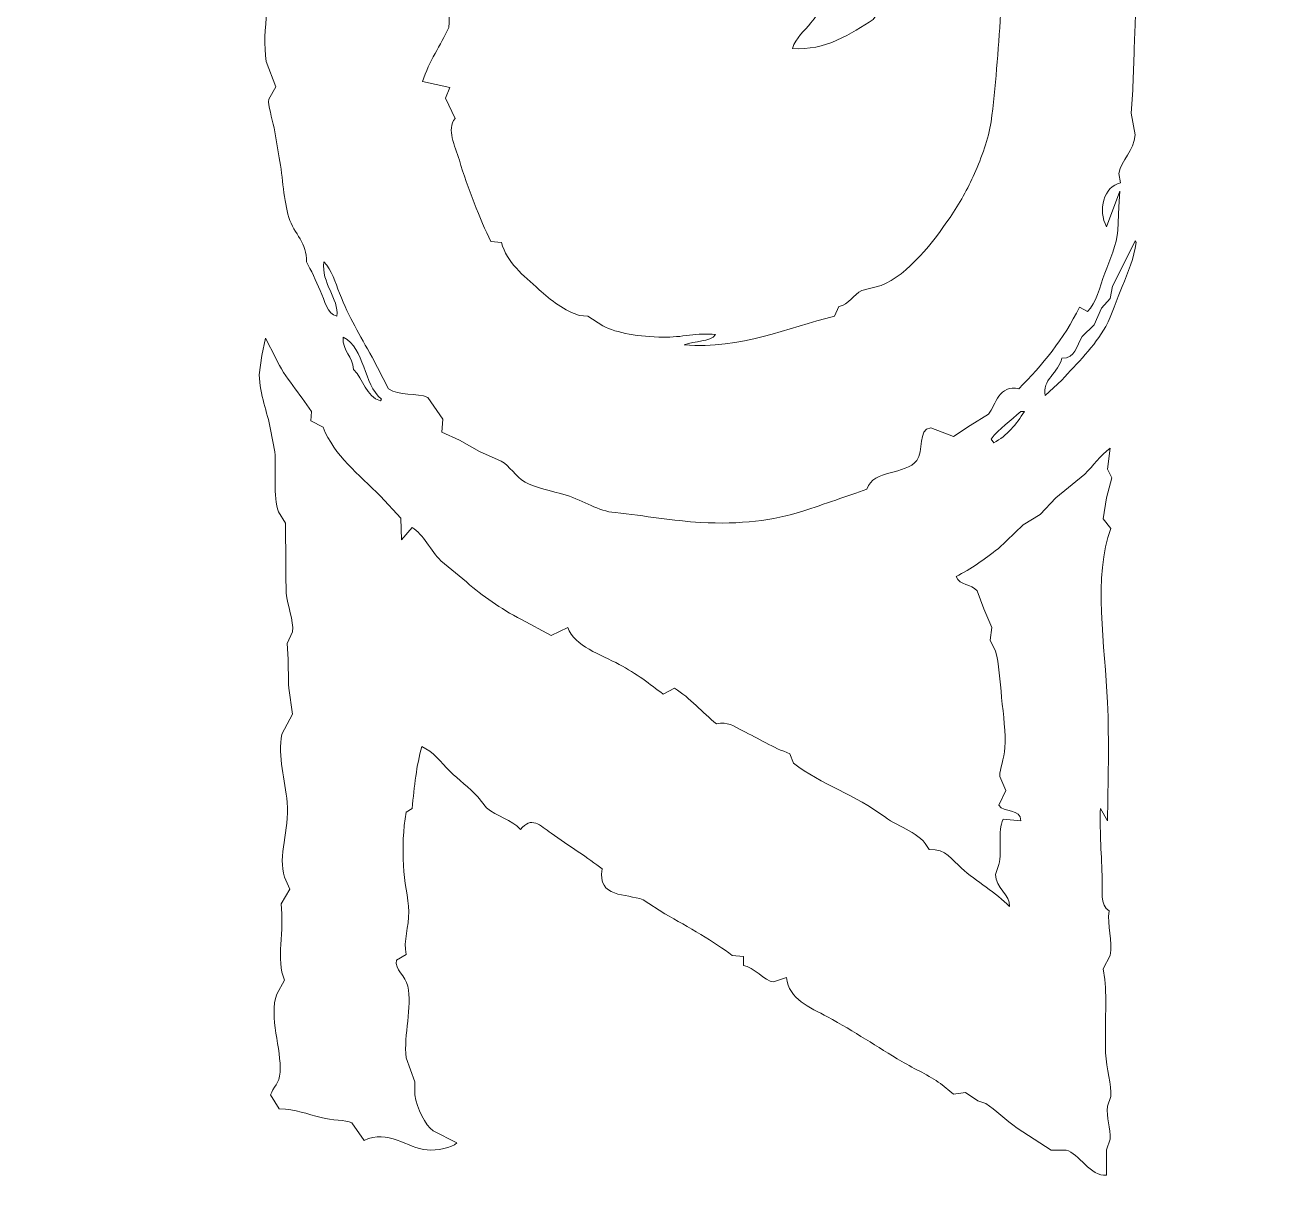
# Model space of a CAD drawing. Header units: millimetres. Extents: x -417 to 423, y -129 to 130.
# Drawn here: x 317.1 to 330.06, y 2.3 to 14.34 of the extents above; entities that cross this region are included whole.
import ezdxf

# ---------------------------------------------------------------- set-up
doc = ezdxf.new("R2010")
doc.units = ezdxf.units.MM
doc.header["$MEASUREMENT"] = 0
doc.layers.add('Camada 1', color=7, linetype='Continuous')

msp = doc.modelspace()

# ---------------------------------------------------------------- linework, layer by layer
at = {"layer": 'Camada 1', "color": 250, "lineweight": 20}
msp.add_open_spline([(314.9249, 43.6383), (314.9249, 43.6383), (304.9633, 43.6383), (304.9633, 43.6383), (304.9633, 43.6383), (304.9633, 43.6383), (304.9633, -25.3617), (304.9633, -25.3617), (304.9633, -25.3617), (304.9633, -25.3617), (304.9633, -25.3713), (304.9633, -25.3713), (304.9633, -25.3713), (304.9633, -25.3713), (314.9233, -25.3715), (314.9233, -25.3715), (314.9233, -25.3715), (314.9233, -25.3715), (314.9249, -28.3711), (314.9249, -28.3711), (314.9249, -28.3711), (314.9249, -28.3711), (331.425, -28.3712), (331.425, -28.3712), (331.425, -28.3712), (331.425, -28.3712), (331.4233, -25.3715), (331.4233, -25.3715), (331.4233, -25.3715), (331.4233, -25.3715), (336.1872, -25.3713), (336.1872, -25.3713), (336.1872, -25.3713), (339.0506, -25.3712), (341.3933, -23.0286), (341.3933, -20.1652), (341.3933, -20.1652), (341.3933, -20.1652), (341.3933, 38.4322), (341.3933, 38.4322), (341.3933, 38.4322), (341.3933, 41.2956), (339.0504, 43.6383), (336.1872, 43.6383), (336.1872, 43.6383), (336.1872, 43.6383), (331.425, 43.6383), (331.425, 43.6383), (331.425, 43.6383), (331.425, 43.6383), (331.4233, 46.6377), (331.4233, 46.6377), (331.4233, 46.6377), (331.4233, 46.6377), (314.9233, 46.6377), (314.9233, 46.6377), (314.9233, 46.6377), (314.9233, 46.6377), (314.9249, 43.6383), (314.9249, 43.6383)], degree=3, knots=[0, 0, 0, 0, 0.0625, 0.0625, 0.0625, 0.0625, 0.125, 0.125, 0.125, 0.125, 0.1875, 0.1875, 0.1875, 0.1875, 0.25, 0.25, 0.25, 0.25, 0.3125, 0.3125, 0.3125, 0.3125, 0.375, 0.375, 0.375, 0.375, 0.4375, 0.4375, 0.4375, 0.4375, 0.5, 0.5, 0.5, 0.5, 0.5625, 0.5625, 0.5625, 0.5625, 0.625, 0.625, 0.625, 0.625, 0.6875, 0.6875, 0.6875, 0.6875, 0.75, 0.75, 0.75, 0.75, 0.8125, 0.8125, 0.8125, 0.8125, 0.875, 0.875, 0.875, 0.875, 1, 1, 1, 1], dxfattribs=at)
at = {"layer": 'Camada 1', "color": 240, "lineweight": 20}
for points, knots in [([(319.8508, 12.34), (319.8002, 12.5079), (319.7886, 12.7539), (319.7527, 12.9607), (319.7527, 12.9607), (319.7527, 12.9607), (319.6978, 13.2701), (319.6978, 13.2701), (319.6978, 13.2701), (319.6788, 13.3767), (319.6333, 13.5025), (319.6428, 13.57), (319.6428, 13.57), (319.6428, 13.57), (319.7157, 13.6978), (319.7157, 13.6978), (319.7157, 13.6978), (319.7157, 13.6978), (319.6165, 13.9617), (319.6165, 13.9617), (319.6165, 13.9617), (319.5678, 14.2953), (319.6669, 14.669), (319.6619, 14.9805), (319.6619, 14.9805), (319.6619, 14.9805), (319.6428, 15.1441), (319.6428, 15.1441), (319.6428, 15.1441), (319.665, 15.3151), (319.8286, 15.4049), (319.8889, 15.5273), (319.8889, 15.5273), (319.8899, 15.6477), (319.9514, 15.7818), (319.9522, 15.9095), (319.9522, 15.9095), (319.9522, 15.9095), (319.9628, 16.1556), (319.9628, 16.1556), (319.9628, 16.1556), (319.9628, 16.1556), (320.0979, 16.3741), (320.0979, 16.3741), (320.0979, 16.3741), (320.2056, 16.5166), (320.2721, 16.6053), (320.4168, 16.7289), (320.4168, 16.7289), (320.4168, 16.7289), (320.5899, 16.8661), (320.5899, 16.8661), (320.5899, 16.8661), (320.5899, 16.8661), (320.7177, 16.8746), (320.7177, 16.8746), (320.7177, 16.8746), (320.8486, 16.9274), (320.8465, 17.2229), (320.9436, 17.338), (320.9436, 17.338), (321.0387, 17.4489), (321.197, 17.5545), (321.3448, 17.6474), (321.3448, 17.6474), (321.4895, 17.7403), (321.6415, 17.8427), (321.7841, 17.9124), (321.7841, 17.9124), (322.2296, 18.1342), (322.7153, 18.2925), (323.2558, 18.3411), (323.2558, 18.3411), (323.2558, 18.3411), (323.3836, 18.2683), (323.3836, 18.2683), (323.3836, 18.2683), (323.4787, 18.2534), (323.5589, 18.3241), (323.6201, 18.3675), (323.6201, 18.3675), (323.8619, 18.3685), (324.0805, 18.3094), (324.3138, 18.2756), (324.3138, 18.2756), (324.3233, 18.1225), (324.5535, 18.1089), (324.64, 18.2038), (324.64, 18.2038), (324.7615, 18.1417), (324.925, 18.13), (325.0222, 18.0476), (325.0222, 18.0476), (325.0222, 18.0476), (325.1225, 17.9125), (325.1225, 17.9125), (325.1225, 17.9125), (325.1225, 17.9125), (325.2228, 17.9484), (325.2228, 17.9484), (325.2228, 17.9484), (325.3431, 17.8946), (325.4192, 17.8122), (325.5142, 17.7214), (325.5142, 17.7214), (325.5142, 17.7214), (325.6694, 17.5398), (325.6694, 17.5398), (325.6694, 17.5398), (325.7655, 17.4723), (325.8785, 17.4205), (325.9344, 17.3128), (325.9344, 17.3128), (325.9344, 17.3128), (325.8869, 17.2304), (325.8869, 17.2304), (325.8869, 17.2304), (325.9619, 17.1365), (326.0232, 17.0002), (326.1076, 16.8746), (326.1076, 16.8746), (326.1076, 16.8746), (326.2058, 16.7458), (326.2058, 16.7458), (326.2058, 16.7458), (326.2058, 16.7458), (326.2987, 16.4829), (326.2987, 16.4829), (326.2987, 16.4829), (326.343, 16.3594), (326.4285, 16.2221), (326.343, 16.1187), (326.343, 16.1187), (326.4866, 16.0194), (326.4031, 15.691), (326.4254, 15.4725), (326.4254, 15.4725), (326.4254, 15.4725), (326.2987, 15.3628), (326.2987, 15.3628), (326.2987, 15.3628), (326.2987, 15.3628), (326.3525, 15.1727), (326.3525, 15.1727), (326.3525, 15.1727), (326.3662, 15.029), (326.2691, 14.8507), (326.1983, 14.7261), (326.1983, 14.7261), (326.1203, 14.5899), (325.9989, 14.4938), (325.9344, 14.3998), (325.9344, 14.3998), (325.7127, 14.2521), (325.4319, 14.0673), (325.0961, 14.0979), (325.0961, 14.0979), (325.1278, 14.2088), (325.2207, 14.2805), (325.2862, 14.3618), (325.2862, 14.3618), (325.3813, 14.4791), (325.4436, 14.6015), (325.5417, 14.7081), (325.5417, 14.7081), (325.5417, 14.7081), (325.5333, 14.7905), (325.5333, 14.7905), (325.5333, 14.7905), (325.6853, 14.9584), (325.6293, 15.3374), (325.6695, 15.6172), (325.6695, 15.6172), (325.6357, 15.7904), (325.5059, 15.9097), (325.4319, 16.0469), (325.4319, 16.0469), (325.4319, 16.0469), (325.396, 16.1451), (325.396, 16.1451), (325.396, 16.1451), (325.32, 16.258), (325.1891, 16.3276), (325.1226, 16.4469), (325.1226, 16.4469), (325.1226, 16.4469), (325.168, 16.7109), (325.168, 16.7109), (325.168, 16.7109), (325.052, 16.6971), (324.9664, 16.5735), (324.8504, 16.5282), (324.8504, 16.5282), (324.6593, 16.5947), (324.4756, 16.695), (324.2855, 16.7742), (324.2855, 16.7742), (324.2855, 16.7742), (324.0945, 16.8481), (324.0945, 16.8481), (324.0945, 16.8481), (324.0089, 16.8555), (323.8548, 16.827), (323.7407, 16.8112), (323.7407, 16.8112), (323.6278, 16.7932), (323.5011, 16.769), (323.4114, 16.7457), (323.4114, 16.7457), (323.1241, 16.676), (322.876, 16.4712), (322.6375, 16.3561), (322.6375, 16.3561), (322.6375, 16.3561), (322.458, 16.2737), (322.458, 16.2737), (322.458, 16.2737), (322.458, 16.2737), (322.3746, 16.0731), (322.3746, 16.0731), (322.3746, 16.0731), (322.3746, 16.0731), (322.2469, 15.9918), (322.2469, 15.9918), (322.2469, 15.9918), (322.136, 15.901), (322.0324, 15.7764), (321.8836, 15.7279), (321.8836, 15.7279), (321.8836, 15.7279), (321.9006, 15.617), (321.9006, 15.617), (321.9006, 15.617), (321.7569, 15.521), (321.7432, 15.333), (321.664, 15.1166), (321.664, 15.1166), (321.6091, 14.9687), (321.512, 14.8917), (321.5004, 14.7079), (321.5004, 14.7079), (321.4942, 14.5813), (321.5332, 14.4598), (321.5184, 14.3152), (321.5184, 14.3152), (321.4297, 14.1273), (321.3125, 13.9657), (321.2439, 13.7535), (321.2439, 13.7535), (321.2439, 13.7535), (321.5279, 13.6891), (321.5279, 13.6891), (321.5279, 13.6891), (321.5279, 13.6891), (321.4814, 13.5793), (321.4814, 13.5793), (321.4814, 13.5793), (321.4814, 13.5793), (321.5828, 13.3693), (321.5828, 13.3693), (321.5828, 13.3693), (321.492, 13.2479), (321.5806, 13.0937), (321.6271, 12.9332), (321.6271, 12.9332), (321.7127, 12.6461), (321.8435, 12.3199), (321.9544, 12.0875), (321.9544, 12.0875), (321.9544, 12.0875), (322.0642, 12.0791), (322.0642, 12.0791), (322.0642, 12.0791), (322.1265, 11.8626), (322.2869, 11.7423), (322.458, 11.5871), (322.458, 11.5871), (322.5688, 11.4815), (322.7367, 11.3611), (322.876, 11.3199), (322.876, 11.3199), (322.876, 11.3199), (322.9647, 11.3114), (322.9647, 11.3114), (322.9647, 11.3114), (322.9647, 11.3114), (323.121, 11.2112), (323.121, 11.2112), (323.121, 11.2112), (323.2678, 11.1341), (323.499, 11.0983), (323.7492, 11.0929), (323.7492, 11.0929), (323.9351, 11.0887), (324.1092, 11.1425), (324.2951, 11.1204), (324.2951, 11.1204), (324.2338, 11.038), (324.0808, 11.0602), (323.9677, 11.0127), (323.9677, 11.0127), (324.5601, 10.9683), (325.0425, 11.1921), (325.5334, 11.3114), (325.5334, 11.3114), (325.5334, 11.3114), (325.5777, 11.4128), (325.5777, 11.4128), (325.5777, 11.4128), (325.6812, 11.4329), (325.7339, 11.5384), (325.8153, 11.5786), (325.8153, 11.5786), (325.8153, 11.5786), (326.0169, 11.6314), (326.0169, 11.6314), (326.0169, 11.6314), (326.2988, 11.7391), (326.5712, 12.0981), (326.7349, 12.3398), (326.7349, 12.3398), (326.8309, 12.4855), (326.9218, 12.6333), (326.9904, 12.7959), (326.9904, 12.7959), (327.0611, 12.9627), (327.1382, 13.158), (327.1625, 13.3333), (327.1625, 13.3333), (327.211, 13.6922), (327.2353, 14.0744), (327.2617, 14.4545), (327.2617, 14.4545), (327.2741, 14.6224), (327.2574, 14.805), (327.2541, 14.9803), (327.2541, 14.9803), (327.2487, 15.2336), (327.1897, 15.4511), (327.1348, 15.6633), (327.1348, 15.6633), (327.1074, 15.7678), (327.0894, 15.8798), (327.0534, 15.9843), (327.0534, 15.9843), (327.0175, 16.0793), (326.9595, 16.1818), (326.9796, 16.2915), (326.9796, 16.2915), (326.9796, 16.2915), (327.0883, 16.2652), (327.0883, 16.2652), (327.0883, 16.2652), (327.0988, 16.3939), (326.9732, 16.4658), (326.8792, 16.5186), (326.8792, 16.5186), (326.9056, 16.7012), (326.8001, 16.8184), (326.6343, 16.8395), (326.6343, 16.8395), (326.5847, 16.9557), (326.4628, 17.0011), (326.4612, 17.1669), (326.4612, 17.1669), (326.3028, 17.338), (326.1117, 17.4783), (325.9343, 17.6378), (325.9343, 17.6378), (325.7611, 17.7941), (325.5722, 17.9535), (325.3599, 18.058), (325.3599, 18.058), (325.3599, 18.058), (325.2037, 18.1498), (325.2037, 18.1498), (325.2037, 18.1498), (325.285, 18.2227), (325.4497, 18.1847), (325.5775, 18.1583), (325.5775, 18.1583), (325.5775, 18.1583), (325.7591, 18.1034), (325.7591, 18.1034), (325.7591, 18.1034), (325.8752, 18.0611), (325.9703, 18.0453), (326.0252, 17.9577), (326.0252, 17.9577), (326.1245, 18.039), (326.2058, 17.9482), (326.3156, 17.8933), (326.3156, 17.8933), (326.4496, 17.8279), (326.5362, 17.7688), (326.6608, 17.6748), (326.6608, 17.6748), (326.7569, 17.6073), (326.8117, 17.5154), (326.9437, 17.584), (326.9437, 17.584), (327.1464, 17.377), (327.3892, 17.2282), (327.5814, 17.0096), (327.5814, 17.0096), (327.5814, 17.0096), (327.7345, 16.7657), (327.7345, 16.7657), (327.7345, 16.7657), (327.7345, 16.7657), (327.9445, 16.583), (327.9445, 16.583), (327.9445, 16.583), (327.9044, 16.4394), (328.0755, 16.431), (328.0997, 16.318), (328.0997, 16.318), (328.0997, 16.318), (328.0892, 16.1755), (328.0892, 16.1755), (328.0892, 16.1755), (328.0892, 16.1755), (328.236, 16.0276), (328.236, 16.0276), (328.236, 16.0276), (328.3057, 15.921), (328.3468, 15.7057), (328.4091, 15.5547), (328.4091, 15.5547), (328.4091, 15.5547), (328.463, 15.3994), (328.463, 15.3994), (328.463, 15.3994), (328.463, 15.3994), (328.3649, 15.2812), (328.3649, 15.2812), (328.3649, 15.2812), (328.4304, 15.1302), (328.4346, 14.9149), (328.4831, 14.7438), (328.4831, 14.7438), (328.4831, 14.7438), (328.6742, 14.5896), (328.6742, 14.5896), (328.6742, 14.5896), (328.6742, 14.5896), (328.6637, 14.3616), (328.6637, 14.3616), (328.6637, 14.3616), (328.6531, 14.1631), (328.6478, 13.9065), (328.6373, 13.6616), (328.6373, 13.6616), (328.6373, 13.6616), (328.6193, 13.4241), (328.6193, 13.4241), (328.6193, 13.4241), (328.6193, 13.4241), (328.6636, 13.1971), (328.6636, 13.1971), (328.6636, 13.1971), (328.6499, 13.0302), (328.5168, 12.9362), (328.4915, 12.7958), (328.4915, 12.7958), (328.4915, 12.7958), (328.5105, 12.6977), (328.5105, 12.6977), (328.5105, 12.6977), (328.3342, 12.6638), (328.2719, 12.4094), (328.3648, 12.2426), (328.3648, 12.2426), (328.3648, 12.2426), (328.5011, 12.6132), (328.5011, 12.6132), (328.5011, 12.6132), (328.5011, 12.6132), (328.4915, 12.4496), (328.4915, 12.4496), (328.4915, 12.4496), (328.4915, 12.4496), (328.4831, 12.2047), (328.4831, 12.2047), (328.4831, 12.2047), (328.4704, 12.059), (328.4007, 11.8974), (328.3468, 11.7591), (328.3468, 11.7591), (328.2888, 11.6124), (328.2634, 11.4488), (328.1652, 11.3601), (328.1652, 11.3601), (328.1652, 11.3601), (328.0818, 11.4065), (328.0818, 11.4065), (328.0818, 11.4065), (327.9203, 11.0729), (327.6966, 10.8026), (327.4526, 10.5567), (327.4526, 10.5567), (327.2415, 10.6041), (327.2151, 10.393), (327.1348, 10.2927), (327.1348, 10.2927), (327.1348, 10.2927), (326.9438, 10.1745), (326.9438, 10.1745), (326.9438, 10.1745), (326.9438, 10.1745), (326.7695, 10.0584), (326.7695, 10.0584), (326.7695, 10.0584), (326.7695, 10.0584), (326.5341, 10.1502), (326.5341, 10.1502), (326.5341, 10.1502), (326.3971, 10.1332), (326.4612, 9.9063), (326.3894, 9.8113), (326.3894, 9.8113), (326.2733, 9.6561), (325.9386, 9.7236), (325.8689, 9.5125), (325.8689, 9.5125), (325.6705, 9.4418), (325.4245, 9.3563), (325.2038, 9.2834), (325.2038, 9.2834), (324.8945, 9.1842), (324.5493, 9.1441), (324.1397, 9.1652), (324.1397, 9.1652), (323.8525, 9.1842), (323.5653, 9.2349), (323.2475, 9.2676), (323.2475, 9.2676), (323.0681, 9.2845), (322.9308, 9.3911), (322.7376, 9.4492), (322.7376, 9.4492), (322.5823, 9.4946), (322.4156, 9.5273), (322.311, 9.5854), (322.311, 9.5854), (322.2097, 9.6414), (322.1516, 9.7576), (322.064, 9.8019), (322.064, 9.8019), (322.064, 9.8019), (321.837, 9.9022), (321.837, 9.9022), (321.837, 9.9022), (321.837, 9.9022), (321.6269, 10.0226), (321.6269, 10.0226), (321.6269, 10.0226), (321.6269, 10.0226), (321.4464, 10.1039), (321.4464, 10.1039), (321.4464, 10.1039), (321.4464, 10.1039), (321.4559, 10.239), (321.4559, 10.239), (321.4559, 10.239), (321.4559, 10.239), (321.2986, 10.4671), (321.2986, 10.4671), (321.2986, 10.4671), (321.1846, 10.5146), (320.9925, 10.4798), (320.8911, 10.5569), (320.8911, 10.5569), (320.8911, 10.5569), (320.7179, 10.8842), (320.7179, 10.8842), (320.7179, 10.8842), (320.5881, 11.1217), (320.4793, 11.2928), (320.3801, 11.5504), (320.3801, 11.5504), (320.3357, 11.6644), (320.2999, 11.7901), (320.2172, 11.8775), (320.2172, 11.8775), (320.1854, 11.6579), (320.3755, 11.4942), (320.3523, 11.3116), (320.3523, 11.3116), (320.2509, 11.3316), (320.2266, 11.4763), (320.1791, 11.5787), (320.1791, 11.5787), (320.1338, 11.679), (320.0831, 11.7909), (320.0346, 11.8775), (320.0346, 11.8775), (320.0461, 12.0707), (319.9078, 12.1647), (319.8508, 12.34)], [0, 0, 0, 0, 0.0066225, 0.0066225, 0.0066225, 0.0066225, 0.013245, 0.013245, 0.013245, 0.013245, 0.0198675, 0.0198675, 0.0198675, 0.0198675, 0.0264901, 0.0264901, 0.0264901, 0.0264901, 0.0331126, 0.0331126, 0.0331126, 0.0331126, 0.0397351, 0.0397351, 0.0397351, 0.0397351, 0.0463576, 0.0463576, 0.0463576, 0.0463576, 0.0529801, 0.0529801, 0.0529801, 0.0529801, 0.0596026, 0.0596026, 0.0596026, 0.0596026, 0.0662252, 0.0662252, 0.0662252, 0.0662252, 0.0728477, 0.0728477, 0.0728477, 0.0728477, 0.0794702, 0.0794702, 0.0794702, 0.0794702, 0.0860927, 0.0860927, 0.0860927, 0.0860927, 0.0927152, 0.0927152, 0.0927152, 0.0927152, 0.0993377, 0.0993377, 0.0993377, 0.0993377, 0.1059603, 0.1059603, 0.1059603, 0.1059603, 0.1125828, 0.1125828, 0.1125828, 0.1125828, 0.1192053, 0.1192053, 0.1192053, 0.1192053, 0.1258278, 0.1258278, 0.1258278, 0.1258278, 0.1324503, 0.1324503, 0.1324503, 0.1324503, 0.1390728, 0.1390728, 0.1390728, 0.1390728, 0.1456954, 0.1456954, 0.1456954, 0.1456954, 0.1523179, 0.1523179, 0.1523179, 0.1523179, 0.1589404, 0.1589404, 0.1589404, 0.1589404, 0.1655629, 0.1655629, 0.1655629, 0.1655629, 0.1721854, 0.1721854, 0.1721854, 0.1721854, 0.1788079, 0.1788079, 0.1788079, 0.1788079, 0.1854305, 0.1854305, 0.1854305, 0.1854305, 0.192053, 0.192053, 0.192053, 0.192053, 0.1986755, 0.1986755, 0.1986755, 0.1986755, 0.205298, 0.205298, 0.205298, 0.205298, 0.2119205, 0.2119205, 0.2119205, 0.2119205, 0.218543, 0.218543, 0.218543, 0.218543, 0.2251656, 0.2251656, 0.2251656, 0.2251656, 0.2317881, 0.2317881, 0.2317881, 0.2317881, 0.2384106, 0.2384106, 0.2384106, 0.2384106, 0.2450331, 0.2450331, 0.2450331, 0.2450331, 0.2516556, 0.2516556, 0.2516556, 0.2516556, 0.2582781, 0.2582781, 0.2582781, 0.2582781, 0.2649007, 0.2649007, 0.2649007, 0.2649007, 0.2715232, 0.2715232, 0.2715232, 0.2715232, 0.2781457, 0.2781457, 0.2781457, 0.2781457, 0.2847682, 0.2847682, 0.2847682, 0.2847682, 0.2913907, 0.2913907, 0.2913907, 0.2913907, 0.2980132, 0.2980132, 0.2980132, 0.2980132, 0.3046358, 0.3046358, 0.3046358, 0.3046358, 0.3112583, 0.3112583, 0.3112583, 0.3112583, 0.3178808, 0.3178808, 0.3178808, 0.3178808, 0.3245033, 0.3245033, 0.3245033, 0.3245033, 0.3311258, 0.3311258, 0.3311258, 0.3311258, 0.3377483, 0.3377483, 0.3377483, 0.3377483, 0.3443709, 0.3443709, 0.3443709, 0.3443709, 0.3509934, 0.3509934, 0.3509934, 0.3509934, 0.3576159, 0.3576159, 0.3576159, 0.3576159, 0.3642384, 0.3642384, 0.3642384, 0.3642384, 0.3708609, 0.3708609, 0.3708609, 0.3708609, 0.3774834, 0.3774834, 0.3774834, 0.3774834, 0.384106, 0.384106, 0.384106, 0.384106, 0.3907285, 0.3907285, 0.3907285, 0.3907285, 0.397351, 0.397351, 0.397351, 0.397351, 0.4039735, 0.4039735, 0.4039735, 0.4039735, 0.410596, 0.410596, 0.410596, 0.410596, 0.4172185, 0.4172185, 0.4172185, 0.4172185, 0.4238411, 0.4238411, 0.4238411, 0.4238411, 0.4304636, 0.4304636, 0.4304636, 0.4304636, 0.4370861, 0.4370861, 0.4370861, 0.4370861, 0.4437086, 0.4437086, 0.4437086, 0.4437086, 0.4503311, 0.4503311, 0.4503311, 0.4503311, 0.4569536, 0.4569536, 0.4569536, 0.4569536, 0.4635762, 0.4635762, 0.4635762, 0.4635762, 0.4701987, 0.4701987, 0.4701987, 0.4701987, 0.4768212, 0.4768212, 0.4768212, 0.4768212, 0.4834437, 0.4834437, 0.4834437, 0.4834437, 0.4900662, 0.4900662, 0.4900662, 0.4900662, 0.4966887, 0.4966887, 0.4966887, 0.4966887, 0.5033113, 0.5033113, 0.5033113, 0.5033113, 0.5099338, 0.5099338, 0.5099338, 0.5099338, 0.5165563, 0.5165563, 0.5165563, 0.5165563, 0.5231788, 0.5231788, 0.5231788, 0.5231788, 0.5298013, 0.5298013, 0.5298013, 0.5298013, 0.5364238, 0.5364238, 0.5364238, 0.5364238, 0.5430464, 0.5430464, 0.5430464, 0.5430464, 0.5496689, 0.5496689, 0.5496689, 0.5496689, 0.5562914, 0.5562914, 0.5562914, 0.5562914, 0.5629139, 0.5629139, 0.5629139, 0.5629139, 0.5695364, 0.5695364, 0.5695364, 0.5695364, 0.5761589, 0.5761589, 0.5761589, 0.5761589, 0.5827815, 0.5827815, 0.5827815, 0.5827815, 0.589404, 0.589404, 0.589404, 0.589404, 0.5960265, 0.5960265, 0.5960265, 0.5960265, 0.602649, 0.602649, 0.602649, 0.602649, 0.6092715, 0.6092715, 0.6092715, 0.6092715, 0.615894, 0.615894, 0.615894, 0.615894, 0.6225166, 0.6225166, 0.6225166, 0.6225166, 0.6291391, 0.6291391, 0.6291391, 0.6291391, 0.6357616, 0.6357616, 0.6357616, 0.6357616, 0.6423841, 0.6423841, 0.6423841, 0.6423841, 0.6490066, 0.6490066, 0.6490066, 0.6490066, 0.6556291, 0.6556291, 0.6556291, 0.6556291, 0.6622517, 0.6622517, 0.6622517, 0.6622517, 0.6688742, 0.6688742, 0.6688742, 0.6688742, 0.6754967, 0.6754967, 0.6754967, 0.6754967, 0.6821192, 0.6821192, 0.6821192, 0.6821192, 0.6887417, 0.6887417, 0.6887417, 0.6887417, 0.6953642, 0.6953642, 0.6953642, 0.6953642, 0.7019868, 0.7019868, 0.7019868, 0.7019868, 0.7086093, 0.7086093, 0.7086093, 0.7086093, 0.7152318, 0.7152318, 0.7152318, 0.7152318, 0.7218543, 0.7218543, 0.7218543, 0.7218543, 0.7284768, 0.7284768, 0.7284768, 0.7284768, 0.7350993, 0.7350993, 0.7350993, 0.7350993, 0.7417219, 0.7417219, 0.7417219, 0.7417219, 0.7483444, 0.7483444, 0.7483444, 0.7483444, 0.7549669, 0.7549669, 0.7549669, 0.7549669, 0.7615894, 0.7615894, 0.7615894, 0.7615894, 0.7682119, 0.7682119, 0.7682119, 0.7682119, 0.7748344, 0.7748344, 0.7748344, 0.7748344, 0.781457, 0.781457, 0.781457, 0.781457, 0.7880795, 0.7880795, 0.7880795, 0.7880795, 0.794702, 0.794702, 0.794702, 0.794702, 0.8013245, 0.8013245, 0.8013245, 0.8013245, 0.807947, 0.807947, 0.807947, 0.807947, 0.8145695, 0.8145695, 0.8145695, 0.8145695, 0.8211921, 0.8211921, 0.8211921, 0.8211921, 0.8278146, 0.8278146, 0.8278146, 0.8278146, 0.8344371, 0.8344371, 0.8344371, 0.8344371, 0.8410596, 0.8410596, 0.8410596, 0.8410596, 0.8476821, 0.8476821, 0.8476821, 0.8476821, 0.8543046, 0.8543046, 0.8543046, 0.8543046, 0.8609272, 0.8609272, 0.8609272, 0.8609272, 0.8675497, 0.8675497, 0.8675497, 0.8675497, 0.8741722, 0.8741722, 0.8741722, 0.8741722, 0.8807947, 0.8807947, 0.8807947, 0.8807947, 0.8874172, 0.8874172, 0.8874172, 0.8874172, 0.8940397, 0.8940397, 0.8940397, 0.8940397, 0.9006623, 0.9006623, 0.9006623, 0.9006623, 0.9072848, 0.9072848, 0.9072848, 0.9072848, 0.9139073, 0.9139073, 0.9139073, 0.9139073, 0.9205298, 0.9205298, 0.9205298, 0.9205298, 0.9271523, 0.9271523, 0.9271523, 0.9271523, 0.9337748, 0.9337748, 0.9337748, 0.9337748, 0.9403974, 0.9403974, 0.9403974, 0.9403974, 0.9470199, 0.9470199, 0.9470199, 0.9470199, 0.9536424, 0.9536424, 0.9536424, 0.9536424, 0.9602649, 0.9602649, 0.9602649, 0.9602649, 0.9668874, 0.9668874, 0.9668874, 0.9668874, 0.9735099, 0.9735099, 0.9735099, 0.9735099, 0.9801325, 0.9801325, 0.9801325, 0.9801325, 0.986755, 0.986755, 0.986755, 0.986755, 1, 1, 1, 1]), ([(328.5382, 11.8429), (328.5382, 11.8429), (328.6638, 12.0951), (328.6638, 12.0951), (328.6638, 12.0951), (328.6638, 12.0951), (328.6743, 12.0792), (328.6743, 12.0792), (328.6743, 12.0792), (328.65, 11.9167), (328.5888, 11.7667), (328.5275, 11.6221), (328.5275, 11.6221), (328.4684, 11.4817), (328.423, 11.3276), (328.3555, 11.204), (328.3555, 11.204), (328.2404, 10.996), (328.0567, 10.8208), (327.8994, 10.6476), (327.8994, 10.6476), (327.8994, 10.6476), (327.7262, 10.485), (327.7262, 10.485), (327.7262, 10.485), (327.684, 10.6445), (327.8708, 10.7268), (327.8994, 10.8746), (327.8994, 10.8746), (328.044, 10.8726), (328.0482, 11.0002), (328.1094, 11.1016), (328.1094, 11.1016), (328.1094, 11.1016), (328.2362, 11.2209), (328.2362, 11.2209), (328.2362, 11.2209), (328.2362, 11.2209), (328.3112, 11.3952), (328.3112, 11.3952), (328.3112, 11.3952), (328.3112, 11.3952), (328.4009, 11.4955), (328.4009, 11.4955), (328.4009, 11.4955), (328.4009, 11.4955), (328.4273, 11.6222), (328.4273, 11.6222), (328.4273, 11.6222), (328.4273, 11.6222), (328.5382, 11.8429), (328.5382, 11.8429)], [0, 0, 0, 0, 0.0714286, 0.0714286, 0.0714286, 0.0714286, 0.1428571, 0.1428571, 0.1428571, 0.1428571, 0.2142857, 0.2142857, 0.2142857, 0.2142857, 0.2857143, 0.2857143, 0.2857143, 0.2857143, 0.3571429, 0.3571429, 0.3571429, 0.3571429, 0.4285714, 0.4285714, 0.4285714, 0.4285714, 0.5, 0.5, 0.5, 0.5, 0.5714286, 0.5714286, 0.5714286, 0.5714286, 0.6428571, 0.6428571, 0.6428571, 0.6428571, 0.7142857, 0.7142857, 0.7142857, 0.7142857, 0.7857143, 0.7857143, 0.7857143, 0.7857143, 0.8571429, 0.8571429, 0.8571429, 0.8571429, 1, 1, 1, 1]), ([(319.8511, 7.442), (319.846, 7.5444), (319.8477, 7.6531), (319.8435, 7.7439), (319.8435, 7.7439), (319.8435, 7.7439), (319.8339, 7.9075), (319.8339, 7.9075), (319.8339, 7.9075), (319.8339, 7.9075), (319.8889, 8.0279), (319.8889, 8.0279), (319.8889, 8.0279), (319.9078, 8.1451), (319.8331, 8.3056), (319.8254, 8.4291), (319.8254, 8.4291), (319.8153, 8.6012), (319.8246, 8.8039), (319.817, 8.975), (319.817, 8.975), (319.817, 8.975), (319.817, 9.1586), (319.817, 9.1586), (319.817, 9.1586), (319.817, 9.1586), (319.7442, 9.2759), (319.7442, 9.2759), (319.7442, 9.2759), (319.6861, 9.4343), (319.7189, 9.7055), (319.7062, 9.902), (319.7062, 9.902), (319.7062, 9.902), (319.6619, 10.1321), (319.6619, 10.1321), (319.6619, 10.1321), (319.627, 10.3169), (319.5504, 10.4889), (319.5436, 10.7022), (319.5436, 10.7022), (319.5436, 10.7022), (319.5711, 10.9028), (319.5711, 10.9028), (319.5711, 10.9028), (319.5711, 10.9028), (319.6081, 11.0845), (319.6081, 11.0845), (319.6081, 11.0845), (319.6081, 11.0845), (319.7158, 10.8744), (319.7158, 10.8744), (319.7158, 10.8744), (319.8139, 10.6664), (319.9639, 10.5091), (320.0885, 10.3201), (320.0885, 10.3201), (320.0885, 10.3201), (320.08, 10.2219), (320.08, 10.2219), (320.08, 10.2219), (320.08, 10.2219), (320.2078, 10.1586), (320.2078, 10.1586), (320.2078, 10.1586), (320.3271, 9.8556), (320.5762, 9.6686), (320.8075, 9.4385), (320.8075, 9.4385), (320.8075, 9.4385), (321.0165, 9.2115), (321.0165, 9.2115), (321.0165, 9.2115), (321.0165, 9.2115), (321.0261, 8.9845), (321.0261, 8.9845), (321.0261, 8.9845), (321.0261, 8.9845), (321.1369, 9.1123), (321.1369, 9.1123), (321.1369, 9.1123), (321.2509, 9.0479), (321.3311, 8.8663), (321.4357, 8.767), (321.4357, 8.767), (321.4357, 8.767), (321.7007, 8.5464), (321.7007, 8.5464), (321.7007, 8.5464), (321.8792, 8.3933), (322.0427, 8.2782), (322.274, 8.1546), (322.274, 8.1546), (322.274, 8.1546), (322.5833, 7.9911), (322.5833, 7.9911), (322.5833, 7.9911), (322.5833, 7.9911), (322.7554, 8.0735), (322.7554, 8.0735), (322.7554, 8.0735), (322.8294, 7.876), (323.0976, 7.7926), (323.2918, 7.6891), (323.2918, 7.6891), (323.4734, 7.594), (323.6096, 7.4821), (323.749, 7.3797), (323.749, 7.3797), (323.749, 7.3797), (323.8672, 7.442), (323.8672, 7.442), (323.8672, 7.442), (324.0297, 7.3386), (324.1554, 7.1898), (324.3043, 7.0694), (324.3043, 7.0694), (324.4194, 7.1), (324.4827, 7.043), (324.5766, 6.9976), (324.5766, 6.9976), (324.7413, 6.9195), (324.8923, 6.8213), (325.0685, 6.7601), (325.0685, 6.7601), (325.0685, 6.7601), (325.1045, 6.6609), (325.1045, 6.6609), (325.1045, 6.6609), (325.3949, 6.4402), (325.757, 6.3283), (326.0516, 6.1054), (326.0516, 6.1054), (326.2152, 5.9808), (326.4242, 5.9502), (326.5172, 5.7623), (326.5172, 5.7623), (326.6956, 5.7718), (326.7547, 5.6535), (326.8539, 5.5691), (326.8539, 5.5691), (327.0092, 5.4329), (327.2171, 5.3126), (327.3533, 5.17), (327.3533, 5.17), (327.3671, 5.2946), (327.2087, 5.3611), (327.2087, 5.5036), (327.2087, 5.5036), (327.2087, 5.5036), (327.2435, 5.606), (327.2435, 5.606), (327.2435, 5.606), (327.2822, 5.7548), (327.2235, 5.9533), (327.2889, 6.0779), (327.2889, 6.0779), (327.2889, 6.0779), (327.4716, 6.06), (327.4716, 6.06), (327.4716, 6.06), (327.4759, 6.1972), (327.2878, 6.1382), (327.2435, 6.2247), (327.2435, 6.2247), (327.2435, 6.2247), (327.3164, 6.3757), (327.3164, 6.3757), (327.3164, 6.3757), (327.3164, 6.3757), (327.2541, 6.5236), (327.2541, 6.5236), (327.2541, 6.5236), (327.2489, 6.6091), (327.3009, 6.702), (327.3068, 6.8234), (327.3068, 6.8234), (327.3164, 6.9701), (327.2911, 7.158), (327.2721, 7.3449), (327.2721, 7.3449), (327.2541, 7.517), (327.2456, 7.6986), (327.2087, 7.8264), (327.2087, 7.8264), (327.2087, 7.8264), (327.1528, 7.9425), (327.1528, 7.9425), (327.1528, 7.9425), (327.1528, 7.9425), (327.1707, 8.0735), (327.1707, 8.0735), (327.1707, 8.0735), (327.1707, 8.0735), (327.0883, 8.2667), (327.0883, 8.2667), (327.0883, 8.2667), (327.0883, 8.2667), (327.0165, 8.4557), (327.0165, 8.4557), (327.0165, 8.4557), (326.9522, 8.5275), (326.8393, 8.5063), (326.798, 8.6035), (326.798, 8.6035), (326.9522, 8.6806), (327.0968, 8.7851), (327.235, 8.8928), (327.235, 8.8928), (327.235, 8.8928), (327.498, 9.1399), (327.498, 9.1399), (327.498, 9.1399), (327.498, 9.1399), (327.6722, 9.2487), (327.6722, 9.2487), (327.6722, 9.2487), (327.6722, 9.2487), (327.8358, 9.4207), (327.8358, 9.4207), (327.8358, 9.4207), (327.8358, 9.4207), (328.1368, 9.6667), (328.1368, 9.6667), (328.1368, 9.6667), (328.2296, 9.7576), (328.2972, 9.8631), (328.4007, 9.9371), (328.4007, 9.9371), (328.4007, 9.9371), (328.3743, 9.7206), (328.3743, 9.7206), (328.3743, 9.7206), (328.3743, 9.7206), (328.4186, 9.6308), (328.4186, 9.6308), (328.4186, 9.6308), (328.4186, 9.6308), (328.3646, 9.4207), (328.3646, 9.4207), (328.3646, 9.4207), (328.3646, 9.4207), (328.3277, 9.2033), (328.3277, 9.2033), (328.3277, 9.2033), (328.3277, 9.2033), (328.409, 9.103), (328.409, 9.103), (328.409, 9.103), (328.2232, 8.6236), (328.3489, 7.8592), (328.3742, 7.2975), (328.3742, 7.2975), (328.3922, 6.8889), (328.3801, 6.4529), (328.3742, 6.0602), (328.3742, 6.0602), (328.3742, 6.0602), (328.3003, 6.189), (328.3003, 6.189), (328.3003, 6.189), (328.293, 5.9989), (328.3088, 5.7393), (328.3183, 5.4954), (328.3183, 5.4954), (328.3267, 5.3317), (328.2908, 5.1871), (328.3922, 5.1237), (328.3922, 5.1237), (328.3648, 4.976), (328.4344, 4.8081), (328.4007, 4.6603), (328.4007, 4.6603), (328.4007, 4.6603), (328.3277, 4.5209), (328.3277, 4.5209), (328.3277, 4.5209), (328.3277, 4.5209), (328.3467, 4.4121), (328.3467, 4.4121), (328.3467, 4.4121), (328.3679, 4.1967), (328.3447, 3.9), (328.3552, 3.6478), (328.3552, 3.6478), (328.3626, 3.4809), (328.4218, 3.312), (328.4091, 3.1927), (328.4091, 3.1927), (328.4091, 3.1927), (328.3743, 3.0934), (328.3743, 3.0934), (328.3743, 3.0934), (328.3564, 2.9763), (328.4134, 2.8622), (328.4007, 2.7482), (328.4007, 2.7482), (328.4007, 2.7482), (328.3648, 2.6374), (328.3648, 2.6374), (328.3648, 2.6374), (328.3648, 2.6374), (328.3651, 2.3739), (328.3651, 2.3739), (328.3651, 2.3739), (328.1983, 2.3581), (328.0758, 2.602), (327.9449, 2.6369), (327.9449, 2.6369), (327.9449, 2.6369), (327.7896, 2.6369), (327.7896, 2.6369), (327.7896, 2.6369), (327.7896, 2.6369), (327.4348, 2.8649), (327.4348, 2.8649), (327.4348, 2.8649), (327.3134, 2.9494), (327.209, 3.0571), (327.1076, 3.1194), (327.1076, 3.1194), (327.1076, 3.1194), (327.0262, 3.1469), (327.0262, 3.1469), (327.0262, 3.1469), (327.0262, 3.1469), (326.8964, 3.2366), (326.8964, 3.2366), (326.8964, 3.2366), (326.8964, 3.2366), (326.7708, 3.2176), (326.7708, 3.2176), (326.7708, 3.2176), (326.7708, 3.2176), (326.6345, 3.3285), (326.6345, 3.3285), (326.6345, 3.3285), (326.5173, 3.414), (326.3685, 3.4773), (326.2333, 3.5587), (326.2333, 3.5587), (325.9767, 3.7095), (325.7403, 3.8701), (325.4594, 4.0221), (325.4594, 4.0221), (325.2725, 4.1235), (325.0572, 4.2017), (325.0329, 4.4307), (325.0329, 4.4307), (325.0329, 4.4307), (324.8957, 4.3864), (324.8957, 4.3864), (324.8957, 4.3864), (324.8103, 4.3896), (324.6888, 4.5458), (324.5853, 4.5564), (324.5853, 4.5564), (324.5853, 4.5564), (324.5853, 4.6504), (324.5853, 4.6504), (324.5853, 4.6504), (324.5853, 4.6504), (324.4681, 4.6599), (324.4681, 4.6599), (324.4681, 4.6599), (324.2865, 4.8046), (324.0078, 4.9556), (323.7671, 5.0949), (323.7671, 5.0949), (323.7671, 5.0949), (323.539, 5.2406), (323.539, 5.2406), (323.539, 5.2406), (323.3638, 5.3082), (323.0618, 5.2544), (323.1124, 5.5616), (323.1124, 5.5616), (322.9752, 5.6693), (322.762, 5.8076), (322.5835, 5.9332), (322.5835, 5.9332), (322.4706, 6.0135), (322.3724, 6.1158), (322.2647, 5.9713), (322.2647, 5.9713), (322.1655, 6.0778), (322.0197, 6.1074), (321.9099, 6.1971), (321.9099, 6.1971), (321.9099, 6.1971), (321.8192, 6.3122), (321.8192, 6.3122), (321.8192, 6.3122), (321.7315, 6.4083), (321.6196, 6.4875), (321.5278, 6.5783), (321.5278, 6.5783), (321.4359, 6.6723), (321.3557, 6.7811), (321.2353, 6.8338), (321.2353, 6.8338), (321.1836, 6.6385), (321.1541, 6.42), (321.1372, 6.1888), (321.1372, 6.1888), (321.1372, 6.1888), (321.0717, 6.1508), (321.0717, 6.1508), (321.0717, 6.1508), (321.0409, 5.9691), (321.0366, 5.7844), (321.0443, 5.5976), (321.0443, 5.5976), (321.0516, 5.4296), (321.0967, 5.267), (321.1002, 5.115), (321.1002, 5.115), (321.1023, 4.963), (321.0431, 4.8173), (321.0717, 4.6695), (321.0717, 4.6695), (321.0717, 4.6695), (320.9714, 4.6135), (320.9714, 4.6135), (320.9714, 4.6135), (320.9535, 4.5101), (321.0675, 4.4489), (321.0907, 4.3412), (321.0907, 4.3412), (321.1361, 4.1227), (321.0485, 3.8407), (321.0717, 3.5947), (321.0717, 3.5947), (321.0717, 3.5947), (321.1636, 3.3476), (321.1636, 3.3476), (321.1636, 3.3476), (321.1636, 3.3476), (321.1636, 3.2104), (321.1636, 3.2104), (321.1636, 3.2104), (321.1816, 3.0721), (321.2755, 2.8927), (321.3537, 2.8377), (321.3537, 2.8377), (321.3537, 2.8377), (321.6007, 2.7099), (321.6007, 2.7099), (321.6007, 2.7099), (321.5522, 2.6593), (321.3927, 2.6276), (321.2904, 2.6371), (321.2904, 2.6371), (321.0865, 2.6593), (320.8838, 2.8525), (320.6347, 2.7374), (320.6347, 2.7374), (320.6347, 2.7374), (320.5079, 2.9201), (320.5079, 2.9201), (320.5079, 2.9201), (320.4362, 2.9507), (320.3031, 2.9455), (320.1891, 2.974), (320.1891, 2.974), (320.0318, 3.0151), (319.9315, 3.0572), (319.753, 3.0647), (319.753, 3.0647), (319.753, 3.0647), (319.6623, 3.2104), (319.6623, 3.2104), (319.6623, 3.2104), (319.6865, 3.2906), (319.7548, 3.3287), (319.7615, 3.448), (319.7615, 3.448), (319.7752, 3.6823), (319.6432, 4.0255), (319.7256, 4.2588), (319.7256, 4.2588), (319.7256, 4.2588), (319.808, 4.4045), (319.808, 4.4045), (319.808, 4.4045), (319.7119, 4.6135), (319.81, 4.9229), (319.771, 5.1963), (319.771, 5.1963), (319.771, 5.1963), (319.8618, 5.3515), (319.8618, 5.3515), (319.8618, 5.3515), (319.8618, 5.3515), (319.8079, 5.4762), (319.8079, 5.4762), (319.8079, 5.4762), (319.7329, 5.6978), (319.8575, 5.9597), (319.8343, 6.2521), (319.8343, 6.2521), (319.8163, 6.4834), (319.7339, 6.7315), (319.7804, 6.9627), (319.7804, 6.9627), (319.7804, 6.9627), (319.8891, 7.1696), (319.8891, 7.1696), (319.8891, 7.1696), (319.8891, 7.1696), (319.8511, 7.442), (319.8511, 7.442)], [0, 0, 0, 0, 0.0077519, 0.0077519, 0.0077519, 0.0077519, 0.0155039, 0.0155039, 0.0155039, 0.0155039, 0.0232558, 0.0232558, 0.0232558, 0.0232558, 0.0310078, 0.0310078, 0.0310078, 0.0310078, 0.0387597, 0.0387597, 0.0387597, 0.0387597, 0.0465116, 0.0465116, 0.0465116, 0.0465116, 0.0542636, 0.0542636, 0.0542636, 0.0542636, 0.0620155, 0.0620155, 0.0620155, 0.0620155, 0.0697674, 0.0697674, 0.0697674, 0.0697674, 0.0775194, 0.0775194, 0.0775194, 0.0775194, 0.0852713, 0.0852713, 0.0852713, 0.0852713, 0.0930233, 0.0930233, 0.0930233, 0.0930233, 0.1007752, 0.1007752, 0.1007752, 0.1007752, 0.1085271, 0.1085271, 0.1085271, 0.1085271, 0.1162791, 0.1162791, 0.1162791, 0.1162791, 0.124031, 0.124031, 0.124031, 0.124031, 0.1317829, 0.1317829, 0.1317829, 0.1317829, 0.1395349, 0.1395349, 0.1395349, 0.1395349, 0.1472868, 0.1472868, 0.1472868, 0.1472868, 0.1550388, 0.1550388, 0.1550388, 0.1550388, 0.1627907, 0.1627907, 0.1627907, 0.1627907, 0.1705426, 0.1705426, 0.1705426, 0.1705426, 0.1782946, 0.1782946, 0.1782946, 0.1782946, 0.1860465, 0.1860465, 0.1860465, 0.1860465, 0.1937984, 0.1937984, 0.1937984, 0.1937984, 0.2015504, 0.2015504, 0.2015504, 0.2015504, 0.2093023, 0.2093023, 0.2093023, 0.2093023, 0.2170543, 0.2170543, 0.2170543, 0.2170543, 0.2248062, 0.2248062, 0.2248062, 0.2248062, 0.2325581, 0.2325581, 0.2325581, 0.2325581, 0.2403101, 0.2403101, 0.2403101, 0.2403101, 0.248062, 0.248062, 0.248062, 0.248062, 0.255814, 0.255814, 0.255814, 0.255814, 0.2635659, 0.2635659, 0.2635659, 0.2635659, 0.2713178, 0.2713178, 0.2713178, 0.2713178, 0.2790698, 0.2790698, 0.2790698, 0.2790698, 0.2868217, 0.2868217, 0.2868217, 0.2868217, 0.2945736, 0.2945736, 0.2945736, 0.2945736, 0.3023256, 0.3023256, 0.3023256, 0.3023256, 0.3100775, 0.3100775, 0.3100775, 0.3100775, 0.3178295, 0.3178295, 0.3178295, 0.3178295, 0.3255814, 0.3255814, 0.3255814, 0.3255814, 0.3333333, 0.3333333, 0.3333333, 0.3333333, 0.3410853, 0.3410853, 0.3410853, 0.3410853, 0.3488372, 0.3488372, 0.3488372, 0.3488372, 0.3565891, 0.3565891, 0.3565891, 0.3565891, 0.3643411, 0.3643411, 0.3643411, 0.3643411, 0.372093, 0.372093, 0.372093, 0.372093, 0.379845, 0.379845, 0.379845, 0.379845, 0.3875969, 0.3875969, 0.3875969, 0.3875969, 0.3953488, 0.3953488, 0.3953488, 0.3953488, 0.4031008, 0.4031008, 0.4031008, 0.4031008, 0.4108527, 0.4108527, 0.4108527, 0.4108527, 0.4186047, 0.4186047, 0.4186047, 0.4186047, 0.4263566, 0.4263566, 0.4263566, 0.4263566, 0.4341085, 0.4341085, 0.4341085, 0.4341085, 0.4418605, 0.4418605, 0.4418605, 0.4418605, 0.4496124, 0.4496124, 0.4496124, 0.4496124, 0.4573643, 0.4573643, 0.4573643, 0.4573643, 0.4651163, 0.4651163, 0.4651163, 0.4651163, 0.4728682, 0.4728682, 0.4728682, 0.4728682, 0.4806202, 0.4806202, 0.4806202, 0.4806202, 0.4883721, 0.4883721, 0.4883721, 0.4883721, 0.496124, 0.496124, 0.496124, 0.496124, 0.503876, 0.503876, 0.503876, 0.503876, 0.5116279, 0.5116279, 0.5116279, 0.5116279, 0.5193798, 0.5193798, 0.5193798, 0.5193798, 0.5271318, 0.5271318, 0.5271318, 0.5271318, 0.5348837, 0.5348837, 0.5348837, 0.5348837, 0.5426357, 0.5426357, 0.5426357, 0.5426357, 0.5503876, 0.5503876, 0.5503876, 0.5503876, 0.5581395, 0.5581395, 0.5581395, 0.5581395, 0.5658915, 0.5658915, 0.5658915, 0.5658915, 0.5736434, 0.5736434, 0.5736434, 0.5736434, 0.5813953, 0.5813953, 0.5813953, 0.5813953, 0.5891473, 0.5891473, 0.5891473, 0.5891473, 0.5968992, 0.5968992, 0.5968992, 0.5968992, 0.6046512, 0.6046512, 0.6046512, 0.6046512, 0.6124031, 0.6124031, 0.6124031, 0.6124031, 0.620155, 0.620155, 0.620155, 0.620155, 0.627907, 0.627907, 0.627907, 0.627907, 0.6356589, 0.6356589, 0.6356589, 0.6356589, 0.6434109, 0.6434109, 0.6434109, 0.6434109, 0.6511628, 0.6511628, 0.6511628, 0.6511628, 0.6589147, 0.6589147, 0.6589147, 0.6589147, 0.6666667, 0.6666667, 0.6666667, 0.6666667, 0.6744186, 0.6744186, 0.6744186, 0.6744186, 0.6821705, 0.6821705, 0.6821705, 0.6821705, 0.6899225, 0.6899225, 0.6899225, 0.6899225, 0.6976744, 0.6976744, 0.6976744, 0.6976744, 0.7054264, 0.7054264, 0.7054264, 0.7054264, 0.7131783, 0.7131783, 0.7131783, 0.7131783, 0.7209302, 0.7209302, 0.7209302, 0.7209302, 0.7286822, 0.7286822, 0.7286822, 0.7286822, 0.7364341, 0.7364341, 0.7364341, 0.7364341, 0.744186, 0.744186, 0.744186, 0.744186, 0.751938, 0.751938, 0.751938, 0.751938, 0.7596899, 0.7596899, 0.7596899, 0.7596899, 0.7674419, 0.7674419, 0.7674419, 0.7674419, 0.7751938, 0.7751938, 0.7751938, 0.7751938, 0.7829457, 0.7829457, 0.7829457, 0.7829457, 0.7906977, 0.7906977, 0.7906977, 0.7906977, 0.7984496, 0.7984496, 0.7984496, 0.7984496, 0.8062016, 0.8062016, 0.8062016, 0.8062016, 0.8139535, 0.8139535, 0.8139535, 0.8139535, 0.8217054, 0.8217054, 0.8217054, 0.8217054, 0.8294574, 0.8294574, 0.8294574, 0.8294574, 0.8372093, 0.8372093, 0.8372093, 0.8372093, 0.8449612, 0.8449612, 0.8449612, 0.8449612, 0.8527132, 0.8527132, 0.8527132, 0.8527132, 0.8604651, 0.8604651, 0.8604651, 0.8604651, 0.8682171, 0.8682171, 0.8682171, 0.8682171, 0.875969, 0.875969, 0.875969, 0.875969, 0.8837209, 0.8837209, 0.8837209, 0.8837209, 0.8914729, 0.8914729, 0.8914729, 0.8914729, 0.8992248, 0.8992248, 0.8992248, 0.8992248, 0.9069767, 0.9069767, 0.9069767, 0.9069767, 0.9147287, 0.9147287, 0.9147287, 0.9147287, 0.9224806, 0.9224806, 0.9224806, 0.9224806, 0.9302326, 0.9302326, 0.9302326, 0.9302326, 0.9379845, 0.9379845, 0.9379845, 0.9379845, 0.9457364, 0.9457364, 0.9457364, 0.9457364, 0.9534884, 0.9534884, 0.9534884, 0.9534884, 0.9612403, 0.9612403, 0.9612403, 0.9612403, 0.9689922, 0.9689922, 0.9689922, 0.9689922, 0.9767442, 0.9767442, 0.9767442, 0.9767442, 0.9844961, 0.9844961, 0.9844961, 0.9844961, 1, 1, 1, 1]), ([(320.8075, 10.4301), (320.6502, 10.4755), (320.6301, 10.6582), (320.5267, 10.7574), (320.5267, 10.7574), (320.5193, 10.9), (320.4093, 10.939), (320.417, 11.0932), (320.417, 11.0932), (320.6502, 10.977), (320.6218, 10.6022), (320.8171, 10.4491), (320.8171, 10.4491), (320.8171, 10.4491), (320.8075, 10.4301), (320.8075, 10.4301)], [0, 0, 0, 0, 0.2, 0.2, 0.2, 0.2, 0.4, 0.4, 0.4, 0.4, 0.6, 0.6, 0.6, 0.6, 1, 1, 1, 1]), ([(327.1898, 9.9941), (327.1898, 9.9941), (327.1623, 10.0321), (327.1623, 10.0321), (327.1623, 10.0321), (327.2489, 10.1429), (327.3672, 10.2263), (327.4716, 10.3203), (327.4716, 10.3203), (327.4716, 10.3203), (327.5086, 10.3203), (327.5086, 10.3203), (327.5086, 10.3203), (327.4241, 10.1894), (327.3323, 10.0681), (327.1898, 9.9941)], [0, 0, 0, 0, 0.2, 0.2, 0.2, 0.2, 0.4, 0.4, 0.4, 0.4, 0.6, 0.6, 0.6, 0.6, 1, 1, 1, 1])]:
    msp.add_open_spline(points, degree=3, knots=knots, dxfattribs=at)

doc.saveas('drawing.dxf')
